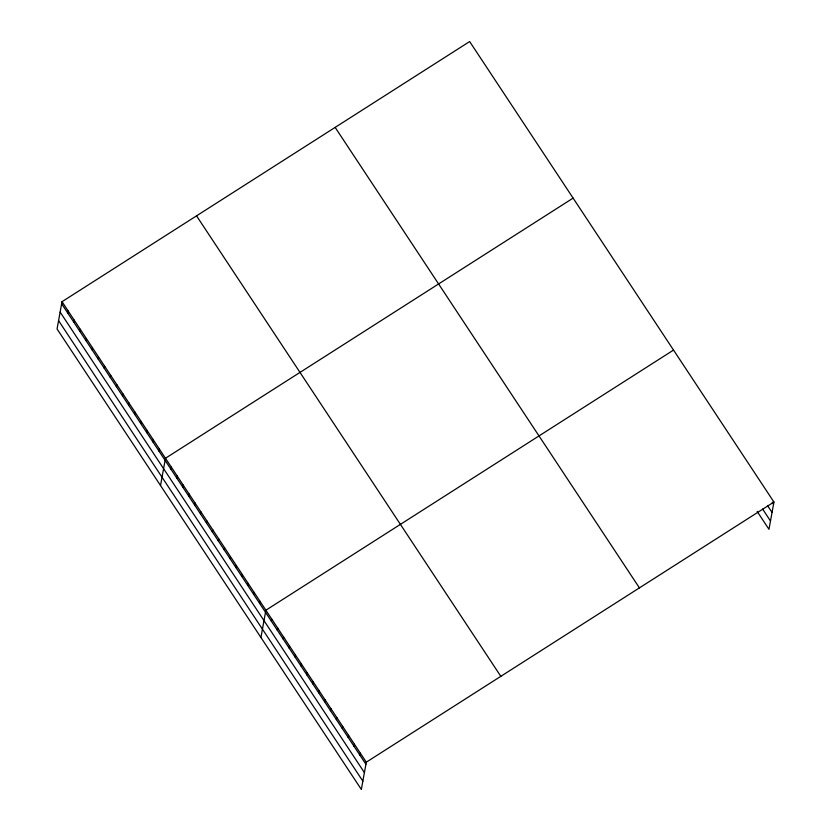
<?xml version="1.0" encoding="UTF-8"?>
<svg xmlns="http://www.w3.org/2000/svg" width="831" height="831" viewBox="0 0 831 831"><rect width="100%" height="100%" fill="white"/><g stroke="black" fill="none" stroke-linecap="round" stroke-linejoin="round"><path stroke-width="1.25" d="M62.024 301.695L57.059 328.962L361.34 789.45L366.294 762.183L62.024 301.695L469.66 41.55L773.941 502.038L768.976 529.305L757.166 511.429M67.727 312.996L68.1 310.898M73.814 322.21L74.188 320.112M79.89 331.413L80.275 329.325M85.977 340.627L86.362 338.529M92.064 349.83L92.449 347.742M98.151 359.044L98.536 356.946M104.239 368.258L104.623 366.159M110.326 377.461L110.7 375.373M116.413 386.675L116.787 384.576M122.489 395.888L122.874 393.79M128.576 405.092L128.961 403.004M134.664 414.305L135.048 412.207M140.751 423.509L141.135 421.421M146.838 432.722L147.222 430.624M152.925 441.936L153.299 439.838M159.012 451.14L159.386 449.052M160.518 485.533L165.473 458.255L573.11 198.11M170.999 469.286L171.383 467.199M176.91 478.23L177.283 476.132M182.81 487.163L183.194 485.075M188.72 496.107L189.104 494.009M194.631 505.051L195.005 502.952M200.531 513.984L200.915 511.886M206.441 522.928L206.815 520.829M212.341 531.861L212.726 529.773M218.252 540.804L218.636 538.706M224.162 549.738L224.536 547.65M230.062 558.681L230.447 556.583M235.973 567.615L236.357 565.527M241.883 576.558L242.257 574.46M247.783 585.491L248.168 583.404M253.694 594.435L254.068 592.337M259.594 603.379L259.978 601.28M260.934 637.491L265.889 610.214L673.525 350.08M271.415 621.256L271.789 619.157M277.315 630.189L277.699 628.091M283.226 639.132L283.61 637.034M289.136 648.066L289.51 645.978M295.036 657.009L295.421 654.911M300.947 665.943L301.321 663.855M306.847 674.886L307.231 672.788M312.757 683.82L313.142 681.732M318.668 692.763L319.042 690.665M324.568 701.696L324.952 699.609M330.478 710.64L330.863 708.542M336.389 719.584L336.763 717.485M342.289 728.517L342.673 726.419M348.199 737.461L348.573 735.362M354.099 746.394L354.484 744.306M360.01 755.337L360.394 753.239M366.294 762.183L773.941 502.038M772.248 502.142L773.557 504.137M767.449 505.487L772.051 512.436M762.619 509.081L770.493 520.995M335.142 127.392L639.413 587.881M196.542 215.842L500.823 676.33M61.639 303.782L365.92 764.271M60.133 312.092L364.404 772.581M58.575 320.652L362.856 781.14"/></g></svg>
